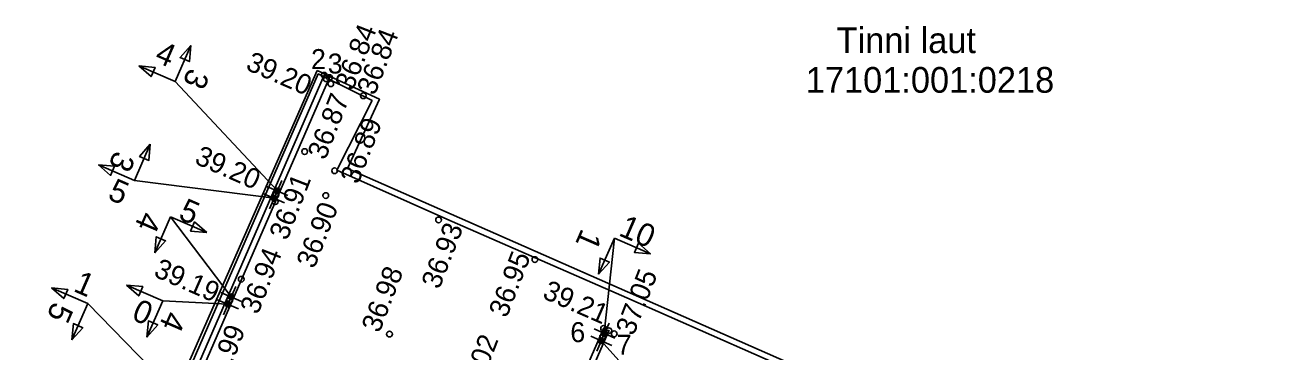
# Model space of a CAD drawing. Extents: x 626732 to 628098, y 6466951 to 6468293.
# Drawn here: x 627640.11 to 627684.16, y 6467669.23 to 6467680.67 of the extents above; entities that cross this region are included whole.
import ezdxf

# ---------------------------------------------------------------- set-up
doc = ezdxf.new("R2010")
doc.units = 0
for name, color, linetype in [('ABIJOONIS', 7, 'Continuous'), ('KOORDPUNKT', 7, 'Continuous'), ('KORGUS-EH2000', 7, 'Continuous'), ('MOOTPIIR', 7, 'Continuous'), ('PIIR', 7, 'Continuous'), ('RAJATIS', 7, 'Continuous'), ('TEE', 7, 'Continuous')]:
    doc.layers.add(name, color=color, linetype=linetype)

msp = doc.modelspace()

# ---------------------------------------------------------------- linework, layer by layer
at = {"layer": 'ABIJOONIS'}
for p, q in [((627645.912, 6467679.961), (627645.359, 6467678.694)), ((627644.092, 6467679.246), (627645.359, 6467678.694)), ((627645.359, 6467678.694), (627648.945, 6467674.864)), ((627644.491, 6467676.499), (627643.939, 6467675.232)), ((627642.671, 6467675.784), (627643.939, 6467675.232)), ((627643.939, 6467675.232), (627648.834, 6467674.607)), ((627649.1, 6467675.23), (627648.78, 6467674.496)), ((627648.462, 6467674.766), (627649.195, 6467674.447)), ((627648.574, 6467675.023), (627649.307, 6467674.703)), ((627648.988, 6467674.973), (627648.669, 6467674.24)), ((627644.65, 6467672.691), (627645.202, 6467673.959)), ((627646.47, 6467673.406), (627645.202, 6467673.959)), ((627645.202, 6467673.959), (627647.32, 6467671.156)), ((627660.195, 6467671.944), (627660.748, 6467673.211)), ((627660.391, 6467669.876), (627660.748, 6467673.211)), ((627662.015, 6467672.659), (627660.748, 6467673.211)), ((627641.032, 6467671.468), (627642.3, 6467670.916)), ((627643.658, 6467671.565), (627644.926, 6467671.012)), ((627646.956, 6467671.31), (627647.689, 6467670.99)), ((627647.371, 6467671.26), (627647.051, 6467670.527)), ((627647.483, 6467671.517), (627647.163, 6467670.783)), ((627641.747, 6467669.648), (627642.3, 6467670.916)), ((627642.3, 6467670.916), (627645.708, 6467667.441)), ((627644.374, 6467669.745), (627644.926, 6467671.012)), ((627644.926, 6467671.012), (627647.213, 6467670.897)), ((627646.844, 6467671.053), (627647.578, 6467670.734)), ((627660.033, 6467670.031), (627660.767, 6467669.711)), ((627660.448, 6467669.981), (627660.128, 6467669.247)), ((627660.56, 6467670.237), (627660.24, 6467669.504)), ((627659.921, 6467669.774), (627660.655, 6467669.454)), ((627661.85, 6467667.881), (627660.279, 6467669.618))]:
    msp.add_line(p, q, dxfattribs=at)
for points in [[(627645.912, 6467679.961), (627645.861, 6467679.395), (627645.536, 6467679.536)], [(627644.092, 6467679.246), (627644.659, 6467679.195), (627644.517, 6467678.871)], [(627644.491, 6467676.499), (627644.44, 6467675.932), (627644.116, 6467676.074)], [(627642.671, 6467675.784), (627643.238, 6467675.733), (627643.097, 6467675.409)], [(627646.47, 6467673.406), (627645.903, 6467673.457), (627646.044, 6467673.782)], [(627644.65, 6467672.691), (627644.7, 6467673.258), (627645.025, 6467673.116)], [(627662.015, 6467672.659), (627661.448, 6467672.71), (627661.59, 6467673.034)], [(627660.195, 6467671.944), (627660.246, 6467672.511), (627660.571, 6467672.369)], [(627641.032, 6467671.468), (627641.599, 6467671.417), (627641.457, 6467671.093)], [(627643.658, 6467671.565), (627644.225, 6467671.514), (627644.084, 6467671.189)], [(627644.374, 6467669.745), (627644.425, 6467670.312), (627644.749, 6467670.17)], [(627641.747, 6467669.648), (627641.798, 6467670.215), (627642.123, 6467670.073)]]:
    msp.add_lwpolyline(points, close=True, dxfattribs=at)
for centre, radius in [((627648.834, 6467674.607), 0.1), ((627648.945, 6467674.864), 0.1), ((627648.945, 6467674.864), 0.09), ((627648.945, 6467674.864), 0.08), ((627648.945, 6467674.864), 0.07), ((627648.945, 6467674.864), 0.06), ((627648.945, 6467674.864), 0.05), ((627648.945, 6467674.864), 0.04), ((627648.945, 6467674.864), 0.03), ((627648.945, 6467674.864), 0.02), ((627648.945, 6467674.864), 0.01), ((627648.834, 6467674.607), 0.09), ((627648.834, 6467674.607), 0.08), ((627648.834, 6467674.607), 0.07), ((627648.834, 6467674.607), 0.06), ((627648.834, 6467674.607), 0.05), ((627648.834, 6467674.607), 0.04), ((627648.834, 6467674.607), 0.03), ((627648.834, 6467674.607), 0.02), ((627648.834, 6467674.607), 0.01), ((627647.32, 6467671.156), 0.1), ((627647.32, 6467671.156), 0.09), ((627647.32, 6467671.156), 0.08), ((627647.32, 6467671.156), 0.07), ((627647.32, 6467671.156), 0.06), ((627647.32, 6467671.156), 0.05), ((627647.32, 6467671.156), 0.04), ((627647.32, 6467671.156), 0.03), ((627647.213, 6467670.897), 0.1), ((627647.213, 6467670.897), 0.09), ((627647.213, 6467670.897), 0.08), ((627647.213, 6467670.897), 0.07), ((627647.213, 6467670.897), 0.06), ((627647.213, 6467670.897), 0.05), ((627647.213, 6467670.897), 0.04), ((627647.213, 6467670.897), 0.03), ((627647.213, 6467670.897), 0.02), ((627647.213, 6467670.897), 0.01), ((627647.32, 6467671.156), 0.02), ((627647.32, 6467671.156), 0.01), ((627660.391, 6467669.876), 0.1), ((627660.391, 6467669.876), 0.09), ((627660.391, 6467669.876), 0.08), ((627660.391, 6467669.876), 0.07), ((627660.391, 6467669.876), 0.06), ((627660.391, 6467669.876), 0.05), ((627660.391, 6467669.876), 0.04), ((627660.391, 6467669.876), 0.03), ((627660.391, 6467669.876), 0.02), ((627660.391, 6467669.876), 0.01), ((627660.279, 6467669.618), 0.1), ((627660.279, 6467669.618), 0.09), ((627660.279, 6467669.618), 0.08), ((627660.279, 6467669.618), 0.07), ((627660.279, 6467669.618), 0.06), ((627660.279, 6467669.618), 0.05), ((627660.279, 6467669.618), 0.04), ((627660.279, 6467669.618), 0.03), ((627660.279, 6467669.618), 0.02), ((627660.279, 6467669.618), 0.01)]:
    msp.add_circle(centre, radius, dxfattribs=at)
at = {"layer": 'KOORDPUNKT'}
for centre, radius in [((627650.582, 6467678.918), 0.1), ((627650.582, 6467678.918), 0.01), ((627650.582, 6467678.918), 0.00882), ((627650.582, 6467678.918), 0.00764), ((627650.582, 6467678.918), 0.00645), ((627650.582, 6467678.918), 0.00527), ((627650.582, 6467678.918), 0.00409), ((627650.582, 6467678.918), 0.0029), ((627650.582, 6467678.918), 0.00172), ((627650.768, 6467678.838), 0.1), ((627650.768, 6467678.838), 0.01), ((627650.768, 6467678.838), 0.00882), ((627650.768, 6467678.838), 0.00764), ((627650.768, 6467678.838), 0.00645), ((627650.768, 6467678.838), 0.00527), ((627650.768, 6467678.838), 0.00409), ((627650.768, 6467678.838), 0.0029), ((627650.768, 6467678.838), 0.00172), ((627660.366, 6467670.045), 0.1), ((627660.366, 6467670.045), 0.01), ((627660.366, 6467670.045), 0.00882), ((627660.366, 6467670.045), 0.00764), ((627660.366, 6467670.045), 0.00645), ((627660.366, 6467670.045), 0.00527), ((627660.366, 6467670.045), 0.00409), ((627660.366, 6467670.045), 0.0029), ((627660.366, 6467670.045), 0.00172), ((627660.552, 6467669.969), 0.1), ((627660.552, 6467669.969), 0.01), ((627660.552, 6467669.969), 0.00882), ((627660.552, 6467669.969), 0.00764), ((627660.552, 6467669.969), 0.00645), ((627660.552, 6467669.969), 0.00527), ((627660.552, 6467669.969), 0.00409), ((627660.552, 6467669.969), 0.0029), ((627660.552, 6467669.969), 0.00172)]:
    msp.add_circle(centre, radius, dxfattribs=at)
at = {"layer": 'KORGUS-EH2000'}
for centre in [(627650.646, 6467678.794), (627650.813, 6467678.618), (627651.952, 6467678.2), (627649.897, 6467676.243), (627650.947, 6467675.573), (627648.889, 6467674.716), (627650.635, 6467674.701), (627648.867, 6467674.489), (627654.589, 6467673.85), (627657.96, 6467672.46), (627647.677, 6467671.771), (627647.275, 6467671.04), (627652.869, 6467669.849), (627660.742, 6467669.858), (627660.332, 6467669.755)]:
    msp.add_circle(centre, 0.1, dxfattribs=at)
at = {"layer": 'MOOTPIIR'}
msp.add_lwpolyline([(627650.338, 6467679.087), (627652.517, 6467678.078), (627651.395, 6467675.654), (627684.159, 6467661.214), (627675.195, 6467640.422), (627640.107, 6467655.804)], close=True, dxfattribs=at)
at = {"layer": 'RAJATIS'}
msp.add_lwpolyline([(627640.6, 6467655.958), (627650.582, 6467678.918), (627650.768, 6467678.838), (627640.856, 6467656.062), (627652.146, 6467651.147), (627660.366, 6467670.045), (627660.552, 6467669.969), (627652.325, 6467651.069), (627674.875, 6467641.245), (627683.1, 6467660.133), (627683.275, 6467660.051), (627674.976, 6467640.987)], close=True, dxfattribs=at)
at = {"layer": 'TEE'}
msp.add_lwpolyline([(627650.743, 6467678.781), (627652.26, 6467678.032), (627651.023, 6467675.596), (627654.877, 6467673.879), (627661.18, 6467671.115), (627665.629, 6467669.158), (627672.463, 6467666.139), (627683.977, 6467661.16), (627675.072, 6467640.674), (627663.87, 6467645.57), (627652.128, 6467650.662), (627640.322, 6467655.846), (627646.497, 6467670.077), (627650.372, 6467678.964), (627650.561, 6467678.871)], dxfattribs=at)

# ---------------------------------------------------------------- texts
at = {"layer": 'ABIJOONIS'}
for s, rotation, p in [('4', 336.4603, (627644.604, 6467679.414)), ('3', 246.4603, (627645.851, 6467679.21)), ('3', 246.4603, (627643.252, 6467676.312)), ('5', 336.4603, (627642.958, 6467674.597)), ('5', 336.4603, (627645.435, 6467673.898)), ('4', 246.4603, (627644.17, 6467674.196)), ('10', 336.4603, (627660.858, 6467673.32)), ('1', 246.4603, (627659.604, 6467673.578)), ('1', 336.4603, (627641.761, 6467671.366)), ('5', 246.4603, (627641.086, 6467671.021)), ('0', 336.4603, (627643.798, 6467670.376)), ('4', 246.4603, (627645.032, 6467670.711))]:
    msp.add_text(s, height=0.8, rotation=rotation, dxfattribs=at).set_placement(p)
at = {"layer": 'KOORDPUNKT'}
for s, p in [('2', (627650.12, 6467679.134)), ('3', (627650.706, 6467678.977)), ('6', (627659.203, 6467669.568)), ('7', (627660.828, 6467669.125))]:
    msp.add_text(s, height=0.7, dxfattribs=at).set_placement(p)
at = {"layer": 'KORGUS-EH2000'}
for s, rotation, p in [('36.84', 68.7123, (627651.583, 6467678.346)), ('36.84', 68.7123, (627652.352, 6467678.183)), ('39.20', 336.4753, (627647.798, 6467679.131)), ('36.87', 68.7123, (627650.621, 6467675.918)), ('36.89', 68.7123, (627651.771, 6467675.07)), ('39.20', 336.2156, (627646.004, 6467675.84)), ('36.91', 68.7123, (627649.283, 6467673.101)), ('36.90', 68.7123, (627650.235, 6467672.112)), ('36.93', 68.7123, (627654.612, 6467671.391)), ('36.94', 68.7123, (627648.262, 6467670.506)), ('36.95', 68.7123, (627656.974, 6467670.388)), ('39.19', 336.2938, (627644.573, 6467671.888)), ('36.98', 68.7123, (627652.515, 6467669.862)), ('37.05', 68.7123, (627661.418, 6467669.762)), ('39.21', 336.3215, (627658.19, 6467671.123)), ('36.99', 68.7123, (627646.981, 6467667.816)), ('37.02', 68.7123, (627655.848, 6467667.476))]:
    msp.add_text(s, height=0.7, rotation=rotation, dxfattribs=at).set_placement(p)
at = {"layer": 'PIIR'}
for s, p in [('Tinni laut', (627668.528, 6467679.693)), ('17101:001:0218', (627667.45, 6467678.306))]:
    msp.add_text(s, height=0.9, dxfattribs=at).set_placement(p)

doc.saveas('drawing.dxf')
